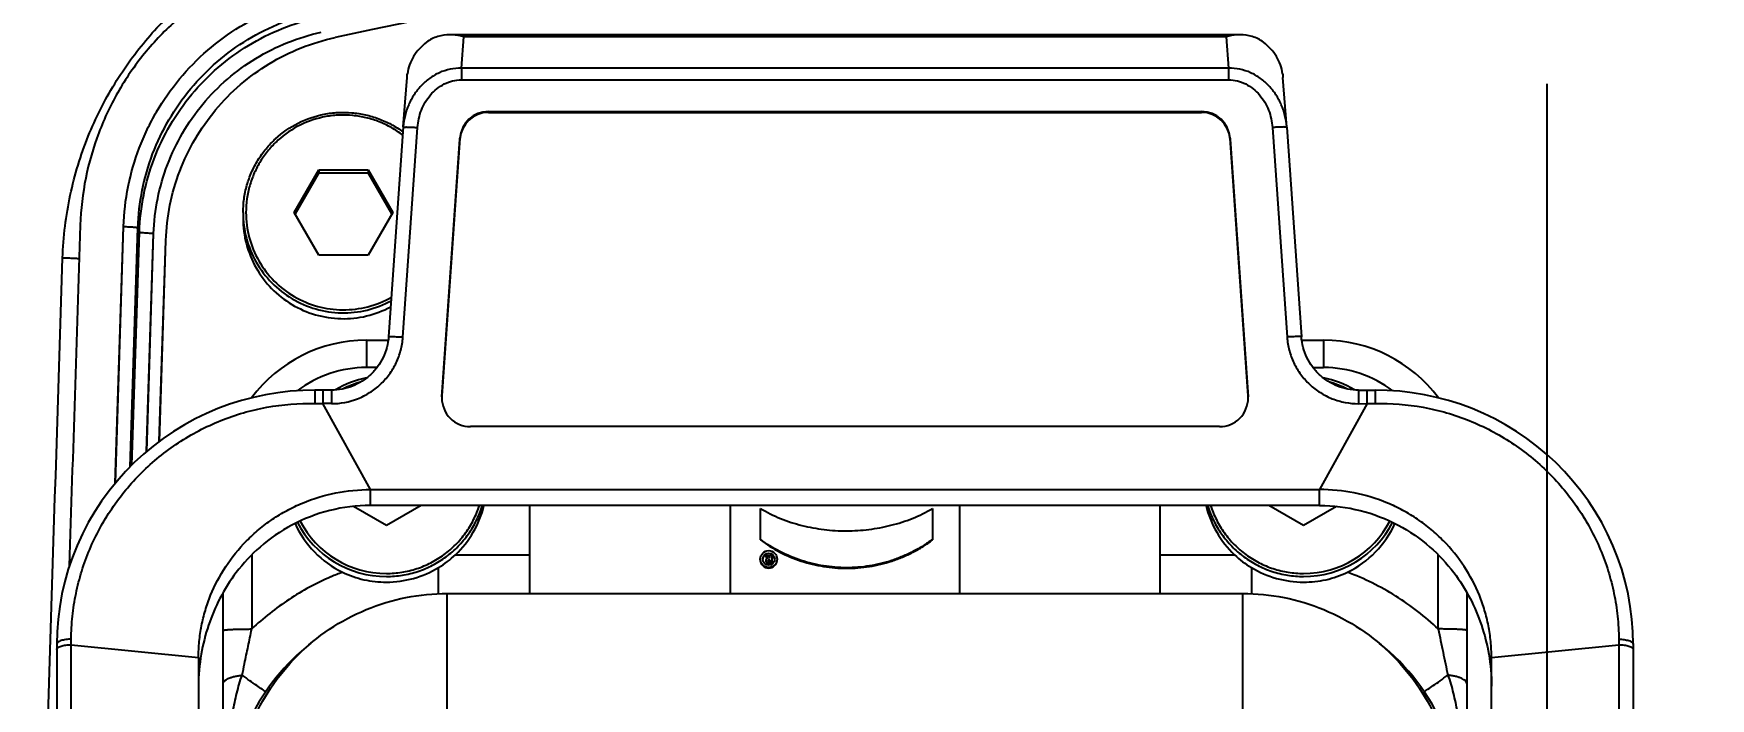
# Model space of a CAD drawing. Header units: millimetres. Extents: x 5828 to 6704, y 123 to 421.
# Drawn here: x 6369.748 to 6373.649, y 241.385 to 242.93 of the extents above; entities that cross this region are included whole.
import ezdxf

# ---------------------------------------------------------------- set-up
doc = ezdxf.new("R2010")
doc.units = ezdxf.units.MM
doc.linetypes.add('CENTER', pattern=[0.6, 0.375, -0.075, 0.075, -0.075])
for name, color, linetype in [('中心线', 7, 'Continuous'), ('外形图', 7, 'Continuous'), ('尺寸标注', 7, 'Continuous')]:
    doc.layers.add(name, color=color, linetype=linetype)
doc.styles.add('微软雅黑', font='msyh.ttc', dxfattribs={"height": 1.5})
doc.dimstyles.new('尺寸标注_1_15比例', dxfattribs={"dimtxt": 1.5, "dimasz": 1.25, "dimexe": 0.5, "dimexo": 0.4, "dimgap": 0.5, "dimtad": 1, "dimdec": 1, "dimlfac": 15, "dimdsep": 46, "dimtxsty": '微软雅黑', "dimcen": 0.09, "dimadec": 0, "dimazin": 0, "dimtp": 0.01, "dimtm": 0.01, "dimtfac": 1, "dimtdec": 1, "dimtofl": 0, "dimtmove": 0, "dimatfit": 3, "dimfxl": 1, "dimtolj": 1, "dimarcsym": 0})

# ---------------------------------------------------------------- blocks, each defined once
blk = doc.blocks.new('*D801')
at = {"layer": 'Defpoints', "color": 0}
for p in [(6373.2689, 243.4269), (6383.1143, 243.4269), (6373.2689, 233.8175)]:
    blk.add_point(p, dxfattribs=at)
at = {"layer": '尺寸标注', "color": 0, "lineweight": -2}
for p, q in [((6373.6689, 243.4269), (6383.6143, 243.4269)), ((6383.1143, 235.0675), (6383.1143, 242.1769)), ((6373.6689, 233.8175), (6383.6143, 233.8175))]:
    blk.add_line(p, q, dxfattribs=at)
at = {"layer": '尺寸标注', "color": 0}
for points in [[(6383.3226, 242.1769), (6382.906, 242.1769), (6383.1143, 243.4269)], [(6382.906, 235.0675), (6383.3226, 235.0675), (6383.1143, 233.8175)]]:
    blk.add_solid(points, dxfattribs=at)
at = {"layer": '尺寸标注', "color": 0, "insert": (6381.8353, 238.6222), "char_height": 1.5, "attachment_point": 5, "rotation": 90, "style": '微软雅黑'}
blk.add_mtext('\\A1;\\A1;143.7', dxfattribs=at)

msp = doc.modelspace()

# ---------------------------------------------------------------- linework, layer by layer
at = {"layer": '中心线', "linetype": 'CENTER', "ltscale": 5}
msp.add_line((6373.2689, 231.9387), (6373.2689, 279.9387), dxfattribs=at)
at = {"layer": '外形图', "color": 7, "linetype": 'Continuous'}
for p, q in [((6372.5548, 242.9272), (6370.7164, 242.9272)), ((6370.7434, 242.8501), (6370.749, 242.923)), ((6372.5222, 242.923), (6370.749, 242.923)), ((6372.5222, 242.923), (6372.5278, 242.8501)), ((6370.6082, 242.7136), (6370.6169, 242.828)), ((6372.5278, 242.8501), (6370.7434, 242.8501)), ((6370.7434, 242.8501), (6370.7434, 242.8227)), ((6370.7434, 242.8227), (6372.5278, 242.8227)), ((6372.5278, 242.8501), (6372.5278, 242.8227)), ((6372.6631, 242.7125), (6372.6543, 242.828)), ((6370.8064, 242.7491), (6372.4648, 242.7491)), ((6370.8064, 242.7491), (6370.8064, 242.7471)), ((6370.8064, 242.7471), (6372.4648, 242.7471)), ((6372.4648, 242.7471), (6372.4648, 242.7491)), ((6370.6082, 242.7136), (6370.574, 242.2255)), ((6370.6072, 242.2249), (6370.6413, 242.7119)), ((6372.6299, 242.7119), (6372.664, 242.2249)), ((6372.6631, 242.7125), (6372.6972, 242.2255)), ((6370.7399, 242.6872), (6370.6979, 242.088)), ((6370.6979, 242.0859), (6370.7399, 242.6851)), ((6370.7399, 242.6851), (6370.7399, 242.6872)), ((6372.5733, 242.088), (6372.5313, 242.6872)), ((6372.5313, 242.6872), (6372.5313, 242.6851)), ((6372.5313, 242.6851), (6372.5733, 242.0859)), ((6370.3543, 242.5145), (6370.4116, 242.6137)), ((6370.4116, 242.6067), (6370.3563, 242.511)), ((6370.4116, 242.6137), (6370.5263, 242.6137)), ((6370.4116, 242.6137), (6370.4116, 242.6067)), ((6370.4116, 242.6067), (6370.5263, 242.6067)), ((6370.5263, 242.6137), (6370.5836, 242.5145)), ((6370.5263, 242.6137), (6370.5263, 242.6067)), ((6370.5816, 242.511), (6370.5263, 242.6067)), ((6370.2356, 242.5142), (6370.2356, 242.5006)), ((6370.4116, 242.4154), (6370.3543, 242.5145)), ((6370.5836, 242.5145), (6370.5263, 242.4154)), ((6369.938, 241.8855), (6369.9574, 242.4817)), ((6369.9384, 241.8855), (6369.9574, 242.4817)), ((6369.9726, 241.9235), (6369.9907, 242.4789)), ((6369.973, 241.9235), (6369.9907, 242.4789)), ((6369.9766, 241.9275), (6369.9942, 242.4683)), ((6369.977, 241.9275), (6369.9942, 242.4683)), ((6369.9907, 242.4789), (6369.9942, 242.4683)), ((6370.011, 241.9589), (6370.0275, 242.4655)), ((6370.0114, 241.9589), (6370.0275, 242.4655)), ((6370.0407, 241.9824), (6370.0559, 242.4495)), ((6370.041, 241.9824), (6370.0559, 242.4495)), ((6370.5263, 242.4154), (6370.4116, 242.4154)), ((6370.5223, 242.2173), (6370.5731, 242.2173)), ((6370.5223, 242.2173), (6370.5223, 242.1542)), ((6372.6981, 242.2173), (6372.7489, 242.2173)), ((6372.7489, 242.2173), (6372.7489, 242.1542)), ((6370.5471, 242.1542), (6370.5223, 242.1542)), ((6372.7241, 242.1542), (6372.7489, 242.1542)), ((6370.441, 242.1016), (6370.4023, 242.1016)), ((6370.4028, 242.0707), (6370.4207, 242.0702)), ((6370.5318, 241.8703), (6370.4207, 242.0702)), ((6370.441, 242.1016), (6370.441, 242.07)), ((6370.6979, 242.088), (6370.6977, 242.0834)), ((6370.6979, 242.0859), (6370.6979, 242.088)), ((6372.5735, 242.0834), (6372.5733, 242.088)), ((6372.5733, 242.088), (6372.5733, 242.0859)), ((6372.8505, 242.0701), (6372.7394, 241.8703)), ((6372.8302, 242.1016), (6372.8689, 242.1016)), ((6372.8302, 242.1016), (6372.8302, 242.07)), ((6372.8302, 242.07), (6372.8505, 242.0701)), ((6372.8505, 242.0702), (6372.8684, 242.0707)), ((6372.5068, 242.0168), (6370.7644, 242.0168)), ((6370.5318, 241.8703), (6372.7394, 241.8703)), ((6370.5318, 241.8337), (6370.5318, 241.8703)), ((6372.7394, 241.8337), (6372.7394, 241.8703)), ((6370.5689, 241.7873), (6370.4924, 241.8314)), ((6372.7394, 241.8337), (6370.5318, 241.8337)), ((6370.6494, 241.8337), (6370.5689, 241.7873)), ((6370.9023, 241.6289), (6370.9023, 241.8337)), ((6371.3689, 241.6289), (6371.3689, 241.8337)), ((6371.439, 241.7534), (6371.439, 241.8265)), ((6371.839, 241.8265), (6371.839, 241.7534)), ((6371.9023, 241.8337), (6371.9023, 241.6289)), ((6372.3689, 241.6289), (6372.3689, 241.8337)), ((6372.7023, 241.7873), (6372.6218, 241.8337)), ((6372.7788, 241.8314), (6372.7023, 241.7873)), ((6370.2556, 241.7187), (6370.2556, 241.5464)), ((6370.6903, 241.6283), (6370.6903, 241.689)), ((6370.7297, 241.719), (6370.9023, 241.719)), ((6371.4502, 241.7177), (6371.455, 241.7177)), ((6371.4559, 241.7107), (6371.4502, 241.7177)), ((6371.4502, 241.7163), (6371.4502, 241.7177)), ((6371.4502, 241.7163), (6371.455, 241.7104)), ((6371.455, 241.7177), (6371.4608, 241.7109)), ((6371.4652, 241.6998), (6371.457, 241.6998)), ((6371.457, 241.6998), (6371.457, 241.6984)), ((6371.4652, 241.6984), (6371.457, 241.6984)), ((6371.4585, 241.7075), (6371.4608, 241.7075)), ((6371.4585, 241.7061), (6371.4585, 241.7075)), ((6371.4608, 241.7061), (6371.4585, 241.7061)), ((6371.4608, 241.703), (6371.4585, 241.703)), ((6371.4608, 241.7177), (6371.4652, 241.7177)), ((6371.4608, 241.7109), (6371.4608, 241.7177)), ((6371.4608, 241.7075), (6371.4608, 241.703)), ((6371.4652, 241.7177), (6371.4652, 241.6984)), ((6372.3689, 241.719), (6372.5415, 241.719)), ((6372.5809, 241.689), (6372.5809, 241.6283)), ((6373.0156, 241.5464), (6373.0156, 241.7187)), ((6370.1889, 240.3376), (6370.1889, 241.6305)), ((6370.7106, 241.6289), (6372.5606, 241.6289)), ((6370.7106, 241.3515), (6370.7106, 241.6289)), ((6372.5606, 241.3515), (6372.5606, 241.6289)), ((6373.0823, 241.6305), (6373.0823, 240.3376)), ((6369.8023, 241.5114), (6369.8023, 239.6551)), ((6369.8356, 241.5098), (6369.8357, 241.5226)), ((6369.8356, 241.5098), (6370.1318, 241.4804)), ((6369.8356, 239.6217), (6369.8356, 241.5098)), ((6373.1394, 241.4804), (6373.4356, 241.5098)), ((6373.4355, 241.5226), (6373.4356, 241.5098)), ((6373.4356, 241.5098), (6373.4356, 240.4129)), ((6373.4689, 241.5113), (6373.4689, 239.6551)), ((6370.1318, 241.4804), (6370.1318, 239.6217)), ((6373.1394, 239.6217), (6373.1394, 241.4804))]:
    msp.add_line(p, q, dxfattribs=at)
for points in [[(6370.4023, 242.1016), (6370.3744, 242.101), (6370.3452, 242.099), (6370.3164, 242.0956), (6370.2878, 242.0908), (6370.2596, 242.0847), (6370.2317, 242.0773), (6370.2042, 242.0686), (6370.1771, 242.0585), (6370.1505, 242.0471), (6370.1244, 242.0345), (6370.0989, 242.0206), (6370.074, 242.0054), (6370.0499, 241.989), (6370.0265, 241.9715), (6370.004, 241.9528), (6369.9824, 241.933), (6369.9618, 241.9122), (6369.9423, 241.8903), (6369.9238, 241.8675), (6369.9065, 241.8438), (6369.8904, 241.8192), (6369.8755, 241.7938), (6369.8618, 241.7677), (6369.8495, 241.7408), (6369.8385, 241.7133), (6369.8289, 241.6853), (6369.8208, 241.6568), (6369.8141, 241.6279), (6369.8089, 241.5987), (6369.8052, 241.5693), (6369.803, 241.5397), (6369.8023, 241.5114)], [(6373.4689, 241.5113), (6373.4682, 241.5397), (6373.466, 241.5693), (6373.4623, 241.5987), (6373.4571, 241.6279), (6373.4504, 241.6568), (6373.4423, 241.6853), (6373.4327, 241.7133), (6373.4217, 241.7408), (6373.4094, 241.7677), (6373.3957, 241.7938), (6373.3808, 241.8192), (6373.3647, 241.8438), (6373.3474, 241.8675), (6373.3289, 241.8903), (6373.3094, 241.9122), (6373.2888, 241.933), (6373.2672, 241.9528), (6373.2447, 241.9715), (6373.2213, 241.989), (6373.1972, 242.0054), (6373.1723, 242.0206), (6373.1468, 242.0345), (6373.1207, 242.0471), (6373.0941, 242.0585), (6373.067, 242.0686), (6373.0395, 242.0773), (6373.0116, 242.0847), (6372.9834, 242.0908), (6372.9548, 242.0956), (6372.926, 242.099), (6372.8968, 242.101), (6372.8689, 242.1016)]]:
    msp.add_lwpolyline(points, dxfattribs=at)
for centre, radius in [((6371.4581, 241.7089), 0.0196), ((6371.4582, 241.7087), 0.014)]:
    msp.add_circle(centre, radius, dxfattribs=at)
for centre, radius, start, end in [((6373.2689, 229.9413), 13.2824, 77.74418, 102.25588), ((6370.8063, 242.6825), 0.0666, 89.9607, 175.9532), ((6370.8063, 242.6804), 0.0666, 89.9608, 175.9532), ((6372.4649, 242.6825), 0.0666, 4.0468, 90.0393), ((6372.4649, 242.6804), 0.0666, 4.0468, 90.0393), ((7369.3168, 209.6236), 1000, 178.1168395, 178.1622123), ((6370.5222, 241.8839), 0.3335, 89.991, 143.1876), ((6372.749, 241.8839), 0.3335, 36.8125, 90.0091), ((6370.5222, 241.8872), 0.2669, 89.9959, 127.0898), ((6372.749, 241.8872), 0.2669, 52.9103, 90.0041), ((6370.5689, 241.901), 0.2335, 101.3509, 120.5481), ((6370.5691, 241.9008), 0.2274, 105.5936, 116.4123), ((6372.7023, 241.901), 0.2335, 59.452, 78.6491), ((6372.7021, 241.9008), 0.2274, 63.5878, 74.4063), ((6370.7644, 242.0834), 0.0666, 180.0408, 270.0438), ((6372.5068, 242.0834), 0.0666, 269.9563, 359.9592), ((6370.5689, 241.9022), 0.2267, 207.5794, 270.0174), ((6370.5693, 241.8879), 0.2329, 313.5006, 346.5341), ((6372.7019, 241.8879), 0.2329, 193.4659, 226.4995), ((6372.7023, 241.9022), 0.2267, 269.9827, 332.4203), ((6370.5687, 241.8881), 0.2332, 204.4179, 244.108), ((6370.5689, 241.9018), 0.2334, 207.4397, 270.0185), ((6372.7023, 241.9018), 0.2334, 269.9816, 332.5606), ((6372.7025, 241.8881), 0.2332, 295.9048, 335.5817), ((6371.4582, 241.7073), 0.014, 5.7282, 131.0612), ((6370.5733, 241.8838), 0.2272, 300.9834, 313.49), ((6371.4581, 241.7075), 0.0196, 180.042, 359.9578), ((6371.4581, 241.7073), 0.014, 131.0533, 175.7004), ((6371.457, 241.7053), 0.00549, 101.5784, 270.042), ((6371.457, 241.7039), 0.00549, 180.041, 270.0417), ((6371.4585, 241.7053), 0.00222, 89.9555, 270.0447), ((6371.4585, 241.7039), 0.00222, 90.0304, 161.5921), ((6372.6976, 241.8834), 0.2268, 226.4978, 239.0289), ((6370.6866, 241.0946), 0.6237, 110.6228, 113.2835), ((6372.5696, 241.1207), 0.4993, 23.2852, 51.7215)]:
    msp.add_arc(centre, radius, start, end, dxfattribs=at)
msp.add_ellipse((6370.7023, 241.1207), major_axis=(0.4957, -0.0658), ratio=0.998869, start_param=8.652493, end_param=9.55651, dxfattribs=at)
for points, knots in [([(6369.8158, 242.4087), (6369.8166, 242.4333), (6369.8204, 242.4824), (6369.8325, 242.5546), (6369.8507, 242.6246), (6369.8818, 242.7126), (6369.9231, 242.7946), (6369.9727, 242.869), (6370.0261, 242.9363), (6370.1006, 243.0106), (6370.1847, 243.0716), (6370.2559, 243.1115), (6370.3294, 243.1455), (6370.3873, 243.1643), (6370.4266, 243.1738)], [0, 0, 0, 0, 0.070434, 0.140268, 0.209043, 0.276473, 0.406749, 0.469783, 0.531531, 0.651781, 0.769021, 0.826993, 0.884726, 1, 1, 1, 1]), ([(6370.3802, 243.1138), (6370.3444, 243.1059), (6370.2739, 243.0843), (6370.1751, 243.0348), (6370.0857, 242.9698), (6370.0082, 242.891), (6369.9448, 242.8006), (6369.8972, 242.7009), (6369.8666, 242.5948), (6369.8581, 242.5217), (6369.8569, 242.485)], [0, 0, 0, 0, 0.125082, 0.250145, 0.375183, 0.500193, 0.625175, 0.750133, 0.875072, 1, 1, 1, 1]), ([(6369.9574, 242.4817), (6369.9584, 242.5128), (6369.9657, 242.575), (6369.9873, 242.6501), (6370.0118, 242.7074), (6370.041, 242.7625), (6370.0859, 242.8265), (6370.1517, 242.8934), (6370.2276, 242.9487), (6370.3115, 242.9905), (6370.3714, 243.009), (6370.4018, 243.0157)], [0, 0, 0, 0, 0.124915, 0.249842, 0.312365, 0.374893, 0.499862, 0.624858, 0.749882, 0.874931, 1, 1, 1, 1]), ([(6369.9907, 242.4789), (6369.9917, 242.5082), (6369.9986, 242.5667), (6370.0229, 242.6515), (6370.061, 242.7311), (6370.1117, 242.8034), (6370.1736, 242.8664), (6370.245, 242.9184), (6370.324, 242.9578), (6370.3803, 242.9752), (6370.4089, 242.9815)], [0, 0, 0, 0, 0.124928, 0.249869, 0.374825, 0.499808, 0.624818, 0.749854, 0.874918, 1, 1, 1, 1]), ([(6369.9942, 242.4683), (6369.9952, 242.4974), (6370.002, 242.5555), (6370.0262, 242.6397), (6370.064, 242.7188), (6370.1144, 242.7906), (6370.1759, 242.8532), (6370.2468, 242.9048), (6370.3253, 242.944), (6370.3813, 242.9613), (6370.4097, 242.9675)], [0, 0, 0, 0, 0.124928, 0.249869, 0.374825, 0.499808, 0.624818, 0.749854, 0.874918, 1, 1, 1, 1]), ([(6370.0275, 242.4655), (6370.0284, 242.4927), (6370.0348, 242.5472), (6370.0575, 242.6261), (6370.093, 242.7002), (6370.1401, 242.7675), (6370.1977, 242.8262), (6370.2642, 242.8746), (6370.3378, 242.9112), (6370.3902, 242.9275), (6370.4169, 242.9333)], [0, 0, 0, 0, 0.124928, 0.249869, 0.374825, 0.499807, 0.624818, 0.749854, 0.874918, 1, 1, 1, 1]), ([(6370.0559, 242.4495), (6370.0568, 242.477), (6370.0632, 242.5319), (6370.0862, 242.6115), (6370.1221, 242.6863), (6370.1698, 242.7542), (6370.228, 242.8133), (6370.2952, 242.862), (6370.3695, 242.899), (6370.4225, 242.9151), (6370.4494, 242.921)], [0, 0, 0, 0, 0.124928, 0.249867, 0.374824, 0.499807, 0.624817, 0.749855, 0.874918, 1, 1, 1, 1]), ([(6370.662, 242.91), (6370.6502, 242.9009), (6370.6301, 242.8791), (6370.6198, 242.851), (6370.6178, 242.8369)], [0, 0, 0, 0, 0.510439, 1, 1, 1, 1]), ([(6370.7164, 242.9272), (6370.7069, 242.9272), (6370.6925, 242.9253), (6370.6744, 242.9183), (6370.6659, 242.913), (6370.662, 242.91)], [0, 0, 0, 0, 0.490744, 0.740804, 1, 1, 1, 1]), ([(6370.749, 242.923), (6370.7463, 242.9236), (6370.7356, 242.926), (6370.7246, 242.9272), (6370.7164, 242.9272)], [0, 0, 0, 0, 0.25439, 1, 1, 1, 1]), ([(6372.5548, 242.9272), (6372.5521, 242.9272), (6372.5411, 242.9268), (6372.5302, 242.925), (6372.5222, 242.923)], [0, 0, 0, 0, 0.246485, 1, 1, 1, 1]), ([(6372.6092, 242.91), (6372.6053, 242.913), (6372.5968, 242.9183), (6372.5787, 242.9254), (6372.5643, 242.9272), (6372.5548, 242.9272)], [0, 0, 0, 0, 0.259196, 0.509256, 1, 1, 1, 1]), ([(6372.6534, 242.8369), (6372.6514, 242.851), (6372.6411, 242.8791), (6372.621, 242.9009), (6372.6092, 242.91)], [0, 0, 0, 0, 0.48956, 1, 1, 1, 1]), ([(6370.7434, 242.8501), (6370.7346, 242.8501), (6370.717, 242.8483), (6370.6917, 242.84), (6370.6688, 242.8266), (6370.6488, 242.8091), (6370.6325, 242.7883), (6370.62, 242.7649), (6370.6116, 242.7398), (6370.6088, 242.7223), (6370.6082, 242.7136)], [0, 0, 0, 0, 0.125099, 0.250172, 0.375217, 0.500223, 0.625196, 0.750145, 0.875075, 1, 1, 1, 1]), ([(6372.663, 242.7136), (6372.6624, 242.7223), (6372.6596, 242.7398), (6372.6512, 242.7649), (6372.6387, 242.7883), (6372.6224, 242.8091), (6372.6024, 242.8266), (6372.5795, 242.84), (6372.5542, 242.8483), (6372.5366, 242.8501), (6372.5278, 242.8501)], [0, 0, 0, 0, 0.124925, 0.249855, 0.374804, 0.499777, 0.624783, 0.749828, 0.874901, 1, 1, 1, 1]), ([(6370.6169, 242.828), (6370.617, 242.8295), (6370.6173, 242.8325), (6370.6176, 242.8354), (6370.6178, 242.8369)], [0, 0, 0, 0, 0.499986, 1, 1, 1, 1]), ([(6370.6413, 242.7119), (6370.6423, 242.7256), (6370.6483, 242.7529), (6370.666, 242.7831), (6370.6858, 242.8024), (6370.7032, 242.8138), (6370.7227, 242.821), (6370.7365, 242.8227), (6370.7434, 242.8227)], [0, 0, 0, 0, 0.249677, 0.49921, 0.624421, 0.749629, 0.874818, 1, 1, 1, 1]), ([(6372.5278, 242.8227), (6372.5347, 242.8227), (6372.5485, 242.821), (6372.568, 242.8138), (6372.5854, 242.8024), (6372.6052, 242.7831), (6372.6229, 242.7529), (6372.6289, 242.7256), (6372.6299, 242.7119)], [0, 0, 0, 0, 0.125182, 0.250371, 0.375579, 0.50079, 0.750323, 1, 1, 1, 1]), ([(6372.6534, 242.8369), (6372.6536, 242.8354), (6372.6539, 242.8325), (6372.6542, 242.8295), (6372.6543, 242.828)], [0, 0, 0, 0, 0.500014, 1, 1, 1, 1]), ([(6370.2356, 242.5142), (6370.2356, 242.5249), (6370.2371, 242.5463), (6370.2437, 242.5778), (6370.2546, 242.6081), (6370.2696, 242.6367), (6370.2883, 242.6629), (6370.3178, 242.694), (6370.3624, 242.7248), (6370.4137, 242.7423), (6370.4562, 242.7476), (6370.4885, 242.7471), (6370.5204, 242.7422), (6370.5513, 242.733), (6370.5806, 242.7196), (6370.5987, 242.7081), (6370.6074, 242.7018)], [0, 0, 0, 0, 0.062488, 0.124979, 0.187477, 0.249982, 0.312497, 0.375023, 0.499811, 0.624634, 0.687202, 0.749771, 0.812338, 0.8749, 0.937455, 1, 1, 1, 1]), ([(6370.6069, 242.6942), (6370.5985, 242.7005), (6370.581, 242.7122), (6370.5524, 242.7258), (6370.5223, 242.7353), (6370.4912, 242.7405), (6370.4596, 242.7414), (6370.4178, 242.7368), (6370.3673, 242.7202), (6370.3234, 242.6903), (6370.2943, 242.66), (6370.2758, 242.6344), (6370.261, 242.6066), (6370.2503, 242.5769), (6370.2437, 242.546), (6370.2423, 242.525), (6370.2423, 242.5145)], [0, 0, 0, 0, 0.062545, 0.1251, 0.187664, 0.250233, 0.312804, 0.375374, 0.500198, 0.624984, 0.68751, 0.750025, 0.812529, 0.875025, 0.937514, 1, 1, 1, 1]), ([(6370.6081, 242.7125), (6370.6081, 242.7125), (6370.6081, 242.7126), (6370.6083, 242.7127), (6370.6084, 242.7127)], [0, 0, 0, 0, 0.16377, 1, 1, 1, 1]), ([(6370.6084, 242.7127), (6370.6084, 242.7127), (6370.6086, 242.7128), (6370.6089, 242.7128), (6370.6091, 242.7128)], [0, 0, 0, 0, 0.195791, 1, 1, 1, 1]), ([(6370.6091, 242.7128), (6370.6096, 242.7129), (6370.6111, 242.713), (6370.6137, 242.7131), (6370.617, 242.7131), (6370.6227, 242.7129), (6370.6309, 242.7126), (6370.6377, 242.7122), (6370.6413, 242.7119)], [0, 0, 0, 0, 0.054658, 0.13516, 0.239425, 0.364644, 0.663777, 1, 1, 1, 1]), ([(6372.6621, 242.7128), (6372.6616, 242.7129), (6372.6601, 242.713), (6372.6575, 242.7131), (6372.6542, 242.7131), (6372.6485, 242.7129), (6372.6403, 242.7126), (6372.6335, 242.7122), (6372.6299, 242.7119)], [0, 0, 0, 0, 0.054658, 0.135159, 0.239425, 0.364643, 0.663777, 1, 1, 1, 1]), ([(6372.6628, 242.7127), (6372.6628, 242.7127), (6372.6626, 242.7128), (6372.6623, 242.7128), (6372.6621, 242.7128)], [0, 0, 0, 0, 0.195787, 1, 1, 1, 1]), ([(6372.6631, 242.7125), (6372.6631, 242.7125), (6372.6631, 242.7126), (6372.6629, 242.7127), (6372.6628, 242.7127)], [0, 0, 0, 0, 0.163774, 1, 1, 1, 1]), ([(6370.2356, 242.5142), (6370.2356, 242.4942), (6370.2408, 242.454), (6370.2638, 242.3978), (6370.3004, 242.3493), (6370.3481, 242.3118), (6370.4039, 242.2877), (6370.464, 242.2786), (6370.5244, 242.2852), (6370.5623, 242.2997), (6370.5799, 242.3092)], [0, 0, 0, 0, 0.1249, 0.249821, 0.37478, 0.499782, 0.624823, 0.749888, 0.874954, 1, 1, 1, 1]), ([(6370.2356, 242.5006), (6370.2356, 242.4806), (6370.2408, 242.4405), (6370.2637, 242.3845), (6370.3001, 242.336), (6370.3476, 242.2985), (6370.4032, 242.2743), (6370.4631, 242.2651), (6370.5234, 242.2713), (6370.5613, 242.2857), (6370.5789, 242.2951)], [0, 0, 0, 0, 0.1249, 0.249821, 0.374779, 0.499782, 0.624823, 0.749887, 0.874953, 1, 1, 1, 1]), ([(6370.2423, 242.5145), (6370.2423, 242.4949), (6370.2474, 242.4555), (6370.2701, 242.4005), (6370.3063, 242.3532), (6370.3534, 242.3168), (6370.4084, 242.2937), (6370.4674, 242.2856), (6370.5265, 242.2929), (6370.5634, 242.3078), (6370.5805, 242.3175)], [0, 0, 0, 0, 0.124899, 0.249821, 0.37478, 0.499784, 0.624826, 0.749891, 0.874956, 1, 1, 1, 1]), ([(6369.9574, 242.4817), (6369.9595, 242.4817), (6369.9637, 242.4815), (6369.9699, 242.4812), (6369.9755, 242.4809), (6369.9805, 242.4805), (6369.9841, 242.4802), (6369.9865, 242.4799), (6369.9879, 242.4797), (6369.989, 242.4795), (6369.9899, 242.4793), (6369.9904, 242.4792), (6369.9907, 242.479), (6369.9907, 242.4789)], [0, 0, 0, 0, 0.191886, 0.376645, 0.547355, 0.69763, 0.821867, 0.872742, 0.915479, 0.949706, 0.975159, 0.991754, 1, 1, 1, 1]), ([(6370.0275, 242.4655), (6370.0254, 242.4656), (6370.0212, 242.4657), (6370.0151, 242.466), (6370.0094, 242.4664), (6370.0045, 242.4667), (6370.0008, 242.4671), (6369.9984, 242.4673), (6369.997, 242.4675), (6369.9959, 242.4677), (6369.995, 242.4679), (6369.9945, 242.4681), (6369.9942, 242.4682), (6369.9942, 242.4683)], [0, 0, 0, 0, 0.191886, 0.376644, 0.547355, 0.69763, 0.821866, 0.872741, 0.915479, 0.949705, 0.975159, 0.991754, 1, 1, 1, 1]), ([(6369.7481, 240.2478), (6369.7536, 240.4279), (6369.7757, 241.1482), (6369.7984, 241.8685), (6369.8158, 242.4087)], [0, 0, 0, 0, 0.24999, 1, 1, 1, 1]), ([(6369.8543, 242.4066), (6369.8543, 242.4066), (6369.8542, 242.4067), (6369.8541, 242.4067), (6369.8539, 242.4067), (6369.8536, 242.4067), (6369.8533, 242.4068), (6369.8527, 242.4068), (6369.8517, 242.4069), (6369.8503, 242.407), (6369.8485, 242.4071), (6369.8465, 242.4072), (6369.8442, 242.4074), (6369.8416, 242.4075), (6369.8376, 242.4077), (6369.8318, 242.408), (6369.8242, 242.4083), (6369.8187, 242.4085), (6369.8158, 242.4087)], [0, 0, 0, 0, 0.001243, 0.004401, 0.00958, 0.016794, 0.026044, 0.037328, 0.065975, 0.102673, 0.147337, 0.199864, 0.260128, 0.327988, 0.403283, 0.575446, 0.774981, 1, 1, 1, 1]), ([(6370.574, 242.2255), (6370.5734, 242.2172), (6370.5707, 242.2007), (6370.562, 242.1771), (6370.5491, 242.1556), (6370.5325, 242.1368), (6370.5126, 242.1215), (6370.4901, 242.1102), (6370.466, 242.1032), (6370.4493, 242.1016), (6370.441, 242.1016)], [0, 0, 0, 0, 0.124867, 0.249759, 0.374689, 0.499667, 0.624695, 0.749768, 0.874875, 1, 1, 1, 1]), ([(6370.441, 242.0701), (6370.4617, 242.07), (6370.4932, 242.0761), (6370.5304, 242.0949), (6370.5553, 242.114), (6370.5762, 242.1375), (6370.5923, 242.1644), (6370.6031, 242.1939), (6370.6065, 242.2145), (6370.6072, 242.2249)], [0, 0, 0, 0, 0.249301, 0.374489, 0.499649, 0.624777, 0.749874, 0.874947, 1, 1, 1, 1]), ([(6370.574, 242.2255), (6370.574, 242.2255), (6370.5743, 242.2257), (6370.5747, 242.2258), (6370.5756, 242.2259), (6370.5766, 242.226), (6370.578, 242.226), (6370.5805, 242.226), (6370.5841, 242.226), (6370.589, 242.2259), (6370.5947, 242.2256), (6370.6009, 242.2253), (6370.6051, 242.225), (6370.6072, 242.2249)], [0, 0, 0, 0, 0.006994, 0.022175, 0.046394, 0.079614, 0.121587, 0.171946, 0.29588, 0.446766, 0.618877, 0.80566, 1, 1, 1, 1]), ([(6372.6972, 242.2255), (6372.6972, 242.2255), (6372.6969, 242.2257), (6372.6965, 242.2258), (6372.6956, 242.2259), (6372.6945, 242.226), (6372.6932, 242.226), (6372.6907, 242.226), (6372.6871, 242.226), (6372.6822, 242.2259), (6372.6765, 242.2256), (6372.6703, 242.2253), (6372.6661, 242.225), (6372.664, 242.2249)], [0, 0, 0, 0, 0.006994, 0.022175, 0.046394, 0.079614, 0.121587, 0.171946, 0.29588, 0.446765, 0.618877, 0.80566, 1, 1, 1, 1]), ([(6372.664, 242.2249), (6372.6647, 242.2145), (6372.6681, 242.1939), (6372.6789, 242.1644), (6372.695, 242.1375), (6372.7159, 242.114), (6372.7408, 242.0949), (6372.7688, 242.0807), (6372.7989, 242.072), (6372.8198, 242.07), (6372.8302, 242.07)], [0, 0, 0, 0, 0.124912, 0.249844, 0.3748, 0.499787, 0.624806, 0.749853, 0.874923, 1, 1, 1, 1]), ([(6372.8302, 242.1016), (6372.8219, 242.1016), (6372.8052, 242.1032), (6372.7811, 242.1102), (6372.7586, 242.1215), (6372.7387, 242.1368), (6372.7221, 242.1556), (6372.7092, 242.1771), (6372.7005, 242.2007), (6372.6978, 242.2172), (6372.6972, 242.2255)], [0, 0, 0, 0, 0.125125, 0.250232, 0.375305, 0.500333, 0.625311, 0.750241, 0.875133, 1, 1, 1, 1]), ([(6369.8357, 241.5226), (6369.8358, 241.5404), (6369.8378, 241.5761), (6369.8461, 241.6291), (6369.8595, 241.6811), (6369.884, 241.7485), (6369.9274, 241.8283), (6369.9856, 241.8984), (6370.0401, 241.9472), (6370.0847, 241.9799), (6370.1325, 242.0081), (6370.2, 242.0394), (6370.2902, 242.0655), (6370.3653, 242.0715), (6370.4028, 242.0707)], [0, 0, 0, 0, 0.061053, 0.122128, 0.183276, 0.244542, 0.367518, 0.491715, 0.554449, 0.6175, 0.680798, 0.744301, 0.87172, 1, 1, 1, 1]), ([(6370.4023, 242.1016), (6370.4023, 242.1016), (6370.4023, 242.1016), (6370.4023, 242.1015), (6370.4024, 242.1013), (6370.4024, 242.101), (6370.4024, 242.1003), (6370.4025, 242.0994), (6370.4025, 242.0981), (6370.4026, 242.0965), (6370.4026, 242.0946), (6370.4026, 242.0917), (6370.4027, 242.0875), (6370.4027, 242.0821), (6370.4027, 242.0764), (6370.4028, 242.0726), (6370.4028, 242.0707)], [0, 0, 0, 0, 0.001249, 0.004445, 0.009762, 0.01729, 0.039294, 0.071049, 0.112652, 0.163663, 0.223613, 0.29203, 0.450479, 0.628474, 0.815007, 1, 1, 1, 1]), ([(6370.4208, 242.1016), (6370.4208, 242.1016), (6370.4208, 242.1016), (6370.4208, 242.1015), (6370.4208, 242.1013), (6370.4208, 242.101), (6370.4208, 242.1007), (6370.4208, 242.1001), (6370.4208, 242.0992), (6370.4208, 242.0979), (6370.4208, 242.0963), (6370.4208, 242.0945), (6370.4208, 242.0924), (6370.4208, 242.0902), (6370.4208, 242.0868), (6370.4208, 242.0822), (6370.4208, 242.0763), (6370.4208, 242.0722), (6370.4207, 242.0702)], [0, 0, 0, 0, 0.001187, 0.004744, 0.010665, 0.018935, 0.029537, 0.042446, 0.075064, 0.116498, 0.166376, 0.224252, 0.289607, 0.361855, 0.440349, 0.613211, 0.80201, 1, 1, 1, 1]), ([(6372.8504, 242.07), (6372.8504, 242.0721), (6372.8504, 242.0762), (6372.8504, 242.0821), (6372.8504, 242.0867), (6372.8504, 242.0901), (6372.8504, 242.0924), (6372.8504, 242.0945), (6372.8504, 242.0963), (6372.8504, 242.0979), (6372.8504, 242.0992), (6372.8504, 242.1001), (6372.8504, 242.1007), (6372.8504, 242.101), (6372.8504, 242.1013), (6372.8504, 242.1015), (6372.8504, 242.1016), (6372.8504, 242.1016), (6372.8504, 242.1016)], [0, 0, 0, 0, 0.197822, 0.386548, 0.559409, 0.637921, 0.710196, 0.775581, 0.83349, 0.8834, 0.924864, 0.957507, 0.970426, 0.981037, 0.989313, 0.99524, 0.998802, 1, 1, 1, 1]), ([(6372.8689, 242.1016), (6372.8689, 242.1016), (6372.8689, 242.1016), (6372.8689, 242.1015), (6372.8688, 242.1013), (6372.8688, 242.101), (6372.8688, 242.1003), (6372.8687, 242.0994), (6372.8687, 242.0981), (6372.8686, 242.0965), (6372.8686, 242.0946), (6372.8686, 242.0917), (6372.8685, 242.0875), (6372.8685, 242.0821), (6372.8684, 242.0764), (6372.8684, 242.0726), (6372.8684, 242.0707)], [0, 0, 0, 0, 0.001249, 0.004445, 0.009762, 0.017291, 0.039296, 0.071052, 0.112657, 0.16367, 0.223622, 0.29204, 0.450492, 0.628487, 0.815016, 1, 1, 1, 1]), ([(6372.8684, 242.0707), (6372.9059, 242.0715), (6372.981, 242.0655), (6373.0712, 242.0394), (6373.1387, 242.0081), (6373.1865, 241.9799), (6373.2311, 241.9472), (6373.2856, 241.8984), (6373.3438, 241.8283), (6373.3872, 241.7485), (6373.4117, 241.6811), (6373.4251, 241.6291), (6373.4334, 241.5761), (6373.4354, 241.5404), (6373.4355, 241.5226)], [0, 0, 0, 0, 0.12828, 0.255699, 0.319202, 0.3825, 0.445551, 0.508285, 0.632482, 0.755458, 0.816724, 0.877872, 0.938947, 1, 1, 1, 1]), ([(6370.1318, 241.4804), (6370.1318, 241.4927), (6370.133, 241.5174), (6370.1384, 241.554), (6370.1472, 241.5899), (6370.1638, 241.6369), (6370.1934, 241.6931), (6370.2338, 241.743), (6370.2719, 241.7781), (6370.3035, 241.8019), (6370.3375, 241.8225), (6370.3858, 241.8456), (6370.4506, 241.8654), (6370.5047, 241.8705), (6370.5318, 241.8703)], [0, 0, 0, 0, 0.059862, 0.119269, 0.178635, 0.238397, 0.359778, 0.483864, 0.546887, 0.610456, 0.674536, 0.739077, 0.869091, 1, 1, 1, 1]), ([(6373.1394, 241.4804), (6373.1394, 241.4928), (6373.1382, 241.5174), (6373.1328, 241.554), (6373.124, 241.5899), (6373.1074, 241.6369), (6373.0778, 241.6931), (6373.0374, 241.743), (6372.9993, 241.7781), (6372.9677, 241.8019), (6372.9337, 241.8225), (6372.8854, 241.8456), (6372.8206, 241.8654), (6372.7665, 241.8705), (6372.7394, 241.8703)], [0, 0, 0, 0, 0.059862, 0.119269, 0.178635, 0.238397, 0.359778, 0.483864, 0.546887, 0.610456, 0.674536, 0.739077, 0.869091, 1, 1, 1, 1]), ([(6370.5318, 241.8337), (6370.5, 241.8335), (6370.4365, 241.8255), (6370.3486, 241.7918), (6370.2751, 241.7412), (6370.2197, 241.6817), (6370.1806, 241.6194), (6370.1534, 241.5553), (6370.136, 241.4866), (6370.1318, 241.4384), (6370.1318, 241.4135)], [0, 0, 0, 0, 0.148216, 0.294812, 0.43461, 0.560682, 0.670957, 0.775779, 0.883952, 1, 1, 1, 1]), ([(6370.5689, 241.6755), (6370.5809, 241.6755), (6370.6048, 241.6773), (6370.6397, 241.6858), (6370.6729, 241.6996), (6370.7035, 241.7185), (6370.7307, 241.7419), (6370.7539, 241.7694), (6370.7725, 241.8001), (6370.7815, 241.8223), (6370.7851, 241.8337)], [0, 0, 0, 0, 0.125065, 0.250122, 0.375162, 0.500181, 0.625174, 0.75014, 0.875081, 1, 1, 1, 1]), ([(6370.5689, 241.6684), (6370.5813, 241.6684), (6370.6061, 241.6704), (6370.6424, 241.6793), (6370.6768, 241.6937), (6370.7084, 241.7135), (6370.7366, 241.738), (6370.7604, 241.7666), (6370.7794, 241.7987), (6370.7886, 241.8218), (6370.7922, 241.8337)], [0, 0, 0, 0, 0.125066, 0.250123, 0.375164, 0.500183, 0.625176, 0.750142, 0.875081, 1, 1, 1, 1]), ([(6371.439, 241.8265), (6371.4539, 241.8175), (6371.4853, 241.8019), (6371.5352, 241.786), (6371.5867, 241.7765), (6371.639, 241.7734), (6371.6913, 241.7767), (6371.7427, 241.7864), (6371.7926, 241.8023), (6371.8241, 241.8174), (6371.839, 241.8265)], [0, 0, 0, 0, 0.124961, 0.249973, 0.375055, 0.500153, 0.625208, 0.750201, 0.875114, 1, 1, 1, 1]), ([(6372.479, 241.8337), (6372.4826, 241.8218), (6372.4918, 241.7987), (6372.5108, 241.7666), (6372.5346, 241.738), (6372.5628, 241.7135), (6372.5944, 241.6937), (6372.6288, 241.6793), (6372.6651, 241.6704), (6372.6899, 241.6684), (6372.7023, 241.6684)], [0, 0, 0, 0, 0.124919, 0.249858, 0.374824, 0.499817, 0.624836, 0.749877, 0.874934, 1, 1, 1, 1]), ([(6372.4861, 241.8337), (6372.4897, 241.8223), (6372.4987, 241.8001), (6372.5173, 241.7694), (6372.5405, 241.7419), (6372.5677, 241.7185), (6372.5983, 241.6996), (6372.6315, 241.6858), (6372.6664, 241.6773), (6372.6903, 241.6755), (6372.7023, 241.6755)], [0, 0, 0, 0, 0.124919, 0.24986, 0.374826, 0.499819, 0.624838, 0.749878, 0.874935, 1, 1, 1, 1]), ([(6372.7394, 241.8337), (6372.7712, 241.8335), (6372.8347, 241.8255), (6372.9226, 241.7918), (6372.9961, 241.7412), (6373.0515, 241.6817), (6373.0906, 241.6194), (6373.1178, 241.5553), (6373.1352, 241.4866), (6373.1394, 241.4384), (6373.1394, 241.4135)], [0, 0, 0, 0, 0.148216, 0.294812, 0.43461, 0.560682, 0.670957, 0.775779, 0.883952, 1, 1, 1, 1]), ([(6371.839, 241.7548), (6371.832, 241.7492), (6371.8173, 241.7391), (6371.7939, 241.7259), (6371.7696, 241.7147), (6371.7361, 241.7022), (6371.6926, 241.6916), (6371.639, 241.6874), (6371.5854, 241.6917), (6371.5332, 241.7045), (6371.4836, 241.725), (6371.4531, 241.7439), (6371.439, 241.7548)], [0, 0, 0, 0, 0.06252, 0.125041, 0.187572, 0.250118, 0.375125, 0.500154, 0.625161, 0.750143, 0.875089, 1, 1, 1, 1]), ([(6371.439, 241.7534), (6371.4532, 241.7425), (6371.4836, 241.7236), (6371.5333, 241.7031), (6371.5854, 241.6903), (6371.639, 241.686), (6371.6926, 241.6902), (6371.7361, 241.7008), (6371.7696, 241.7133), (6371.7939, 241.7245), (6371.8173, 241.7377), (6371.832, 241.7478), (6371.839, 241.7534)], [0, 0, 0, 0, 0.124911, 0.249857, 0.374839, 0.499846, 0.624875, 0.749882, 0.812428, 0.874959, 0.93748, 1, 1, 1, 1]), ([(6370.5689, 241.6554), (6370.5902, 241.6555), (6370.6327, 241.6613), (6370.6722, 241.6782), (6370.6903, 241.689)], [0, 0, 0, 0, 0.502043, 1, 1, 1, 1]), ([(6372.5809, 241.689), (6372.599, 241.6782), (6372.6385, 241.6613), (6372.681, 241.6555), (6372.7023, 241.6554)], [0, 0, 0, 0, 0.497957, 1, 1, 1, 1]), ([(6370.44, 241.6675), (6370.4061, 241.653), (6370.3407, 241.6178), (6370.2825, 241.5717), (6370.2556, 241.5464)], [0, 0, 0, 0, 0.500039, 1, 1, 1, 1]), ([(6370.4669, 241.6783), (6370.4827, 241.6706), (6370.5162, 241.659), (6370.5514, 241.6553), (6370.5689, 241.6554)], [0, 0, 0, 0, 0.500671, 1, 1, 1, 1]), ([(6372.7023, 241.6554), (6372.7198, 241.6553), (6372.755, 241.659), (6372.7885, 241.6706), (6372.8044, 241.6783)], [0, 0, 0, 0, 0.499326, 1, 1, 1, 1]), ([(6373.0156, 241.5464), (6372.9853, 241.575), (6372.9353, 241.6136), (6372.8623, 241.6543), (6372.8239, 241.671), (6372.8044, 241.6783)], [0, 0, 0, 0, 0.499633, 0.749802, 1, 1, 1, 1]), ([(6370.2173, 241.1362), (6370.2173, 241.1684), (6370.2236, 241.233), (6370.2519, 241.326), (6370.2978, 241.4117), (6370.3595, 241.4868), (6370.4348, 241.5485), (6370.5206, 241.5943), (6370.6137, 241.6225), (6370.6784, 241.6289), (6370.7106, 241.6289)], [0, 0, 0, 0, 0.124916, 0.249845, 0.374797, 0.49978, 0.624797, 0.749845, 0.874916, 1, 1, 1, 1]), ([(6372.5606, 241.6289), (6372.5928, 241.6289), (6372.6575, 241.6225), (6372.7506, 241.5943), (6372.8364, 241.5485), (6372.9117, 241.4868), (6372.9734, 241.4117), (6373.0193, 241.326), (6373.0476, 241.233), (6373.0539, 241.1684), (6373.0539, 241.1362)], [0, 0, 0, 0, 0.125084, 0.250155, 0.375203, 0.50022, 0.625203, 0.750155, 0.875084, 1, 1, 1, 1]), ([(6370.1889, 241.5429), (6370.1889, 241.5431), (6370.1895, 241.5434), (6370.1904, 241.5436), (6370.192, 241.544), (6370.1942, 241.5443), (6370.197, 241.5446), (6370.2003, 241.5449), (6370.2042, 241.5451), (6370.2104, 241.5455), (6370.219, 241.5458), (6370.2304, 241.5462), (6370.2428, 241.5463), (6370.2513, 241.5464), (6370.2556, 241.5464)], [0, 0, 0, 0, 0.007001, 0.022197, 0.046438, 0.079688, 0.121697, 0.172094, 0.230413, 0.296105, 0.447042, 0.619154, 0.805857, 1, 1, 1, 1]), ([(6370.2334, 241.4392), (6370.2352, 241.4481), (6370.2398, 241.4702), (6370.2459, 241.4992), (6370.2515, 241.5261), (6370.2542, 241.5396), (6370.2556, 241.5464)], [0, 0, 0, 0, 0.246821, 0.621295, 0.81022, 1, 1, 1, 1]), ([(6373.0823, 241.5429), (6373.0823, 241.5431), (6373.0817, 241.5434), (6373.0808, 241.5436), (6373.0792, 241.544), (6373.077, 241.5443), (6373.0742, 241.5446), (6373.0709, 241.5449), (6373.067, 241.5451), (6373.0608, 241.5455), (6373.0522, 241.5458), (6373.0408, 241.5462), (6373.0284, 241.5464), (6373.0199, 241.5464), (6373.0156, 241.5464)], [0, 0, 0, 0, 0.007001, 0.022197, 0.046438, 0.079688, 0.121697, 0.172094, 0.230413, 0.296105, 0.447042, 0.619154, 0.805857, 1, 1, 1, 1]), ([(6373.0156, 241.5464), (6373.0174, 241.5374), (6373.0211, 241.5193), (6373.0267, 241.4924), (6373.0323, 241.4658), (6373.036, 241.4481), (6373.0378, 241.4392)], [0, 0, 0, 0, 0.252865, 0.504061, 0.753179, 1, 1, 1, 1]), ([(6369.8357, 241.5226), (6369.8337, 241.5226), (6369.8296, 241.5225), (6369.8235, 241.5219), (6369.8176, 241.5209), (6369.8123, 241.5195), (6369.808, 241.5178), (6369.8048, 241.5158), (6369.8028, 241.5137), (6369.8023, 241.512), (6369.8023, 241.5113)], [0, 0, 0, 0, 0.163423, 0.331091, 0.494328, 0.643266, 0.769334, 0.868989, 0.942914, 1, 1, 1, 1]), ([(6369.8023, 241.4986), (6369.8023, 241.4994), (6369.8028, 241.5011), (6369.8049, 241.5032), (6369.8081, 241.5051), (6369.8122, 241.5067), (6369.8173, 241.5081), (6369.823, 241.5091), (6369.8292, 241.5097), (6369.8334, 241.5098), (6369.8356, 241.5098)], [0, 0, 0, 0, 0.061513, 0.137884, 0.23596, 0.35665, 0.49779, 0.655488, 0.824767, 1, 1, 1, 1]), ([(6373.4355, 241.5226), (6373.4375, 241.5226), (6373.4416, 241.5225), (6373.4477, 241.5219), (6373.4536, 241.5209), (6373.4589, 241.5195), (6373.4632, 241.5178), (6373.4664, 241.5158), (6373.4684, 241.5137), (6373.4689, 241.512), (6373.4689, 241.5113)], [0, 0, 0, 0, 0.163417, 0.331082, 0.49432, 0.64326, 0.769332, 0.868989, 0.942915, 1, 1, 1, 1]), ([(6373.4356, 241.5098), (6373.4378, 241.5098), (6373.442, 241.5097), (6373.4482, 241.5091), (6373.4539, 241.5081), (6373.459, 241.5067), (6373.4631, 241.5051), (6373.4663, 241.5032), (6373.4684, 241.5011), (6373.4689, 241.4994), (6373.4689, 241.4986)], [0, 0, 0, 0, 0.175225, 0.344503, 0.502204, 0.643349, 0.764044, 0.862122, 0.938492, 1, 1, 1, 1]), ([(6370.1889, 241.0901), (6370.189, 241.1196), (6370.1903, 241.1638), (6370.1943, 241.2226), (6370.1984, 241.2667), (6370.2041, 241.3106), (6370.2113, 241.3542), (6370.2189, 241.3902), (6370.2265, 241.4185), (6370.2309, 241.4324), (6370.2334, 241.4392)], [0, 0, 0, 0, 0.250291, 0.375495, 0.500729, 0.625972, 0.751147, 0.876035, 0.938225, 1, 1, 1, 1]), ([(6370.1889, 241.419), (6370.1889, 241.4201), (6370.1896, 241.4226), (6370.1922, 241.4258), (6370.1961, 241.4289), (6370.2014, 241.4316), (6370.208, 241.4341), (6370.2156, 241.4363), (6370.2242, 241.438), (6370.2302, 241.4389), (6370.2334, 241.4392)], [0, 0, 0, 0, 0.065782, 0.143025, 0.238521, 0.354348, 0.490639, 0.645429, 0.816341, 1, 1, 1, 1]), ([(6370.2885, 241.4008), (6370.2855, 241.4025), (6370.2784, 241.4071), (6370.2661, 241.4156), (6370.2506, 241.4266), (6370.2394, 241.4348), (6370.2334, 241.4392)], [0, 0, 0, 0, 0.153582, 0.378967, 0.667008, 1, 1, 1, 1]), ([(6372.9826, 241.4008), (6372.9856, 241.4025), (6372.9927, 241.4071), (6373.0051, 241.4155), (6373.0206, 241.4266), (6373.0318, 241.4348), (6373.0378, 241.4392)], [0, 0, 0, 0, 0.152897, 0.378457, 0.666771, 1, 1, 1, 1]), ([(6373.0823, 241.419), (6373.0823, 241.4201), (6373.0816, 241.4226), (6373.079, 241.4258), (6373.0751, 241.4289), (6373.0698, 241.4316), (6373.0632, 241.4341), (6373.0556, 241.4363), (6373.047, 241.438), (6373.041, 241.4389), (6373.0378, 241.4392)], [0, 0, 0, 0, 0.065772, 0.143038, 0.238458, 0.354366, 0.490579, 0.645434, 0.816325, 1, 1, 1, 1]), ([(6373.0378, 241.4392), (6373.0403, 241.4324), (6373.0447, 241.4185), (6373.0524, 241.3901), (6373.0599, 241.3541), (6373.0671, 241.3105), (6373.0728, 241.2666), (6373.077, 241.2225), (6373.0809, 241.1636), (6373.0822, 241.1194), (6373.0823, 241.0899)], [0, 0, 0, 0, 0.061783, 0.123973, 0.248856, 0.374031, 0.499273, 0.624508, 0.74971, 1, 1, 1, 1])]:
    msp.add_open_spline(points, degree=3, knots=knots, dxfattribs=at)
msp.add_open_spline([(6370.441, 242.0701), (6370.4342, 242.0701), (6370.4275, 242.0701), (6370.4207, 242.0702)], degree=3, dxfattribs=at)

# ---------------------------------------------------------------- dimensions: what is measured, and where the dimension line sits
at = {"layer": '尺寸标注'}
dim = msp.add_linear_dim(base=(6383.1143, 243.4269), p1=(6373.2689, 233.8175), p2=(6373.2689, 243.4269), angle=90, text='\\A1;143.7', dimstyle='尺寸标注_1_15比例', override={"dimtxsty": '微软雅黑'}, dxfattribs=at)
dim.commit()
dim.dimension.update_dxf_attribs({"geometry": '*D801', "text_midpoint": (6381.8353, 238.6222)})

doc.saveas('drawing.dxf')
